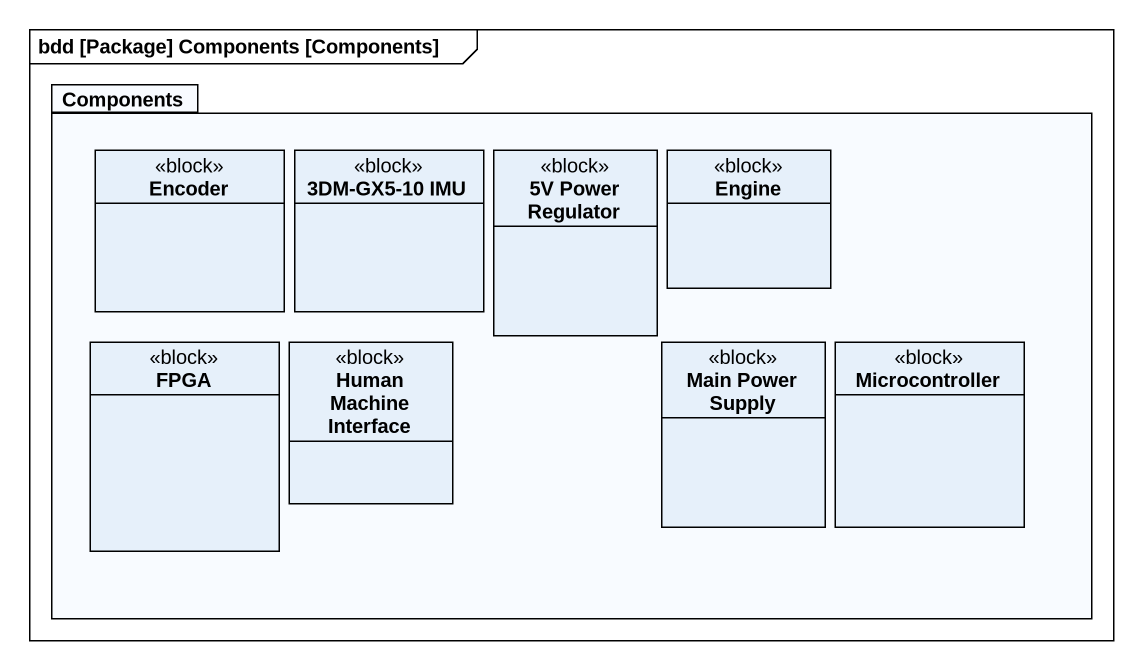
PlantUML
@startuml
mainframe bdd [Package] Components [Components]
hide circle
hide empty members
package Components {
  class Encoder <<block>>
  class "3DM-GX5-10 IMU" as c3DM_GX5_10_IMU <<block>>
  class "5V Power Regulator" as c5V_Power_Regulator <<block>>
  class Engine <<block>>
  class FPGA <<block>>
  class "Human Machine Interface" as Human_Machine_Interface <<block>>
  class "Main Power Supply" as Main_Power_Supply <<block>>
  class Microcontroller <<block>>
}
@enduml
